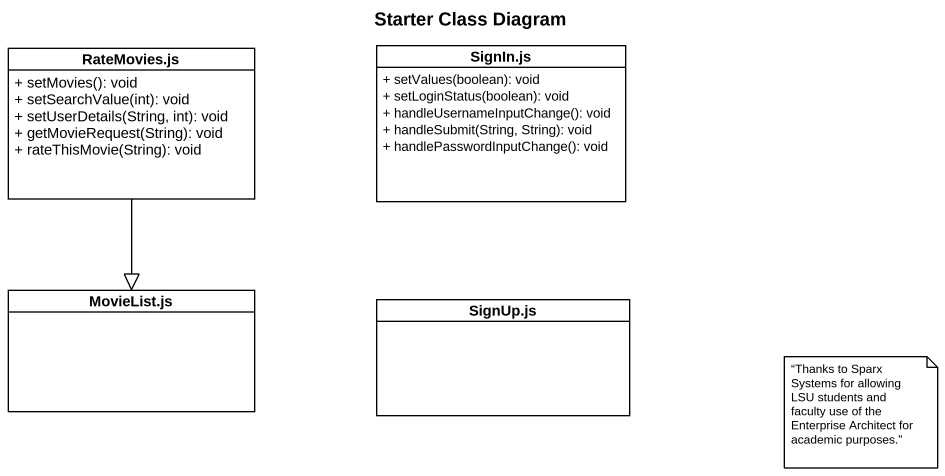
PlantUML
@startuml
title Starter Class Diagram
hide circle
hide empty members
skinparam classAttributeIconSize 0
class "RateMovies.js" as RateMovies_js {
  + setMovies(): void
  + setSearchValue(int): void
  + setUserDetails(String, int): void
  + getMovieRequest(String): void
  + rateThisMovie(String): void
}
class "SignIn.js" as SignIn_js {
  + setValues(boolean): void
  + setLoginStatus(boolean): void
  + handleUsernameInputChange(): void
  + handleSubmit(String, String): void
  + handlePasswordInputChange(): void
}
class "MovieList.js" as MovieList_js
class "SignUp.js" as SignUp_js
RateMovies_js --|> MovieList_js
note as N1
  “Thanks to Sparx Systems for allowing LSU students and faculty use of the Enterprise Architect for academic purposes.”
end note
@enduml
